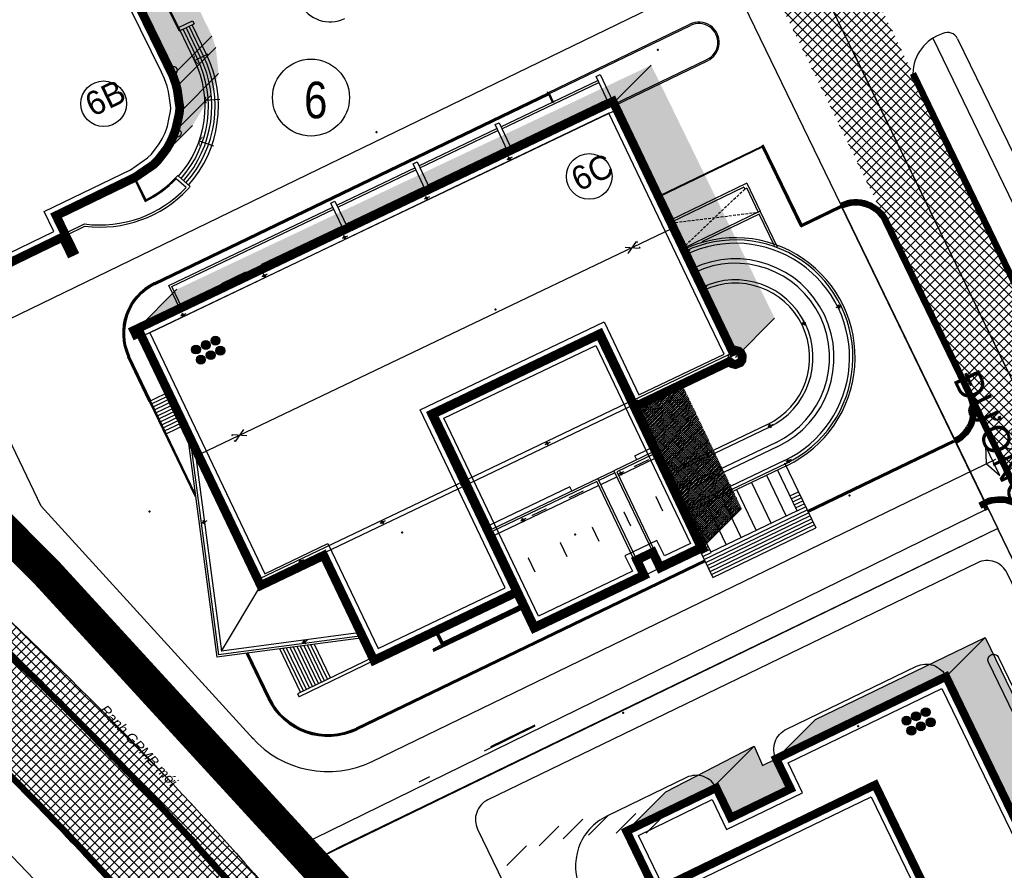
# Model space of a CAD drawing. Header units: millimetres. Extents: x 89040 to 596321, y -313033 to 2401191.
# Drawn here: x 595526.1 to 595614.9, y 1200444.5 to 1200521.2 of the extents above; entities that cross this region are included whole.
import ezdxf

# ---------------------------------------------------------------- set-up
doc = ezdxf.new("R2010")
doc.units = ezdxf.units.MM
doc.header["$MEASUREMENT"] = 0
for name, pattern in [('CENTER', [50.8, 31.75, -6.35, 6.35, -6.35]), ('DASHDOT2', [0.5, 0.25, -0.125, 0, -0.125]), ('DASHED2', [0.375, 0.25, -0.125]), ('HIDDEN', [0.375, 0.25, -0.125]), ('HIDDEN2', [0.1875, 0.125, -0.0625])]:
    doc.linetypes.add(name, pattern=pattern)
for name, color, linetype, lineweight in [('1-NET MANH', 115, 'Continuous', 9), ('1-NET THAY', 3, 'Continuous', 15), ('BONGDO', 251, 'Continuous', 9), ('CONGTRINH', 7, 'Continuous', 20), ('CONGTRINH2', 30, 'Continuous', 18), ('COT', 7, 'Continuous', 9), ('CUA', 7, 'Continuous', 9), ('HATCH05', 8, 'Continuous', 9), ('HIDE', 8, 'HIDDEN2', 9), ('KHUNG', 7, 'Continuous', 25), ('KICHTHUOC', 2, 'Continuous', 18), ('KINH', 153, 'Continuous', 9), ('LEDUONG', 6, 'Continuous', 20), ('LINE', 1, 'Continuous', 9), ('LONGDUONG', 4, 'Continuous', 90), ('MANH', 8, 'Continuous', 9), ('net thay', 4, 'Continuous', 13), ('RANHDAT', 1, 'DASHDOT2', 25), ('SO', 61, 'Continuous', 18), ('tang cao', 7, 'Continuous', 5), ('TEXT', 7, 'Continuous', 25), ('TREE', 114, 'Continuous', 13), ('truc', 8, 'CENTER', 9), ('TUONG', 2, 'Continuous', 15), ('VAT-LIEU', 8, 'Continuous', 5), ('VATLIEU', 9, 'Continuous', 9)]:
    doc.layers.add(name, color=color, linetype=linetype, lineweight=lineweight)
doc.layers.add('DUONG NOI BO CONG TRINH', color=7, linetype='Continuous', lineweight=20, true_color=0x5e5e5e)
doc.layers.add('NOI-SUY-5', color=5, linetype='Continuous')
doc.layers.add('TENPHO', color=7, linetype='Continuous')
doc.styles.add('FRANKO', font='VFRANKO.TTF')
doc.styles.add('STYLE2', font='VHELVCN.TTF')
doc.styles.add('THUYETMINH', font='vnih____.shx')
doc.styles.add('VN-HEM', font='Vnariali.ttf')
pattern_1 = [(45, (594650.35277, 1198136.11867), (-0.44194174, 0.44194174), []), (135, (594650.35277, 1198136.11867), (-0.44194174, -0.44194174), [])]
pattern_2 = [(45, (594650.35277, 1198136.11867), (-0.176776695, 0.176776695), []), (45, (594650.52954, 1198136.11867), (-0.176776695, 0.176776695), [0.3125, -0.0625, 0, -0.0625])]

msp = doc.modelspace()

# ---------------------------------------------------------------- hatches: boundary and pattern name
at = {"layer": 'BONGDO'}
h = msp.add_hatch(dxfattribs=at)
h.set_pattern_fill('ANSI35', color=256, style=0)
h.set_pattern_definition(pattern_2)
h.paths.add_polyline_path([(595538.186, 1200508.157), (595541.726, 1200511.698), (595543.343, 1200514.367), (595544.075, 1200516.386), (595543.822, 1200518.734), (595543.478, 1200519.77), (595524.968, 1200557.964), (595521.358, 1200554.038), (595540.073, 1200515.854), (595540.309, 1200513.43), (595540.249, 1200511.413), (595539.707, 1200510.142)])
h = msp.add_hatch(dxfattribs=at)
h.set_pattern_fill('ANSI35', color=256, style=0)
h.set_pattern_definition(pattern_2)
h.paths.add_polyline_path([(595536.781, 1200493.394), (595540.321, 1200496.934), (595583.066, 1200517.146), (595594.194, 1200494.331), (595590.653, 1200490.791), (595579.789, 1200513.519)])
h = msp.add_hatch(dxfattribs=at)
h.set_pattern_fill('ANSI35', color=256, style=0)
h.set_pattern_definition(pattern_2)
h.paths.add_polyline_path([(595587.667, 1200473.635), (595591.207, 1200477.175), (595585.763, 1200488.564), (595581.461, 1200486.618)])
h = msp.add_hatch(dxfattribs=at)
h.set_pattern_fill('ANSI35', color=256, style=0)
h.set_pattern_definition(pattern_2)
h.paths.add_polyline_path([(595580.84, 1200448.072), (595584.38, 1200451.612), (595592.345, 1200455.747), (595593.106, 1200453.987), (595594.329, 1200454.601), (595597.87, 1200458.142), (595613.183, 1200465.554), (595626.254, 1200438.551), (595623.428, 1200435.726), (595623.177, 1200435.475), (595626.139, 1200429.608), (595627.939, 1200430.479), (595631.425, 1200423.278), (595629.655, 1200421.508), (595637.903, 1200405.305), (595634.363, 1200401.765), (595626.084, 1200418.867), (595627.885, 1200419.738), (595624.399, 1200426.939), (595622.599, 1200426.067), (595619.113, 1200433.268), (595622.714, 1200435.011), (595609.643, 1200462.014), (595594.329, 1200454.601), (595595.637, 1200451.901), (595590.236, 1200449.287), (595588.929, 1200451.987)])
at = {"layer": 'DUONG NOI BO CONG TRINH'}
h = msp.add_hatch(dxfattribs=at)
h.set_pattern_fill('NET', color=256, scale=5, angle=45, style=0)
h.set_pattern_definition([(45, (27179.217, -3.7959), (-0.44194173824, 0.44194173824), []), (135, (27179.217, -3.7959), (-0.44194173824, -0.44194173824), [])])
h.paths.add_polyline_path([(595630.375, 1200478.802), (595769.426, 1200546.957, -0.550435), (595780.946, 1200539.884), (595781.208, 1200520.919, 0.357302), (595775.344, 1200505.521, 0.263484), (595735.66, 1200412.091, 0.041197), (595738.959, 1200395.471), (595744.393, 1200398.322, -0.302854), (595778.53, 1200500.401, 0.211623), (595788.375, 1200496.66), (595796.208, 1200483.404, -0.367017), (595795.115, 1200477.028, 0.185232), (595775.331, 1200441.409, 0.078929), (595777.575, 1200415.733), (595784.253, 1200419.237, -0.094363), (595783.252, 1200440.287, -0.167643), (595797.772, 1200468.669, -0.483922), (595805.542, 1200467.608), (595819.243, 1200444.421, 0.114986), (595812.149, 1200433.875), (595845.009, 1200451.117, 0.14064), (595829.575, 1200450.526), (595816.091, 1200473.344, -0.479365), (595818.84, 1200480.639, -0.195541), (595861.932, 1200477.63, -0.078648), (595876.128, 1200467.446), (595883.516, 1200471.323, 0.088777), (595865.488, 1200484.796, 0.210308), (595812.897, 1200487.003, -0.367789), (595806.772, 1200489.116), (595798.707, 1200502.764, 0.449248), (595793.202, 1200521.407), (595792.737, 1200555.042), (595792.557, 1200568.116), (595787.556, 1200568.116), (595787.585, 1200566.035, -1), (595785.585, 1200566.007), (595785.556, 1200568.116), (595780.556, 1200568.116), (595780.579, 1200566.432, -0.289961), (595776.101, 1200559.138), (595711.669, 1200527.557), (595626.933, 1200486.024, -0.415656), (595620.232, 1200488.336), (595595.442, 1200539.55), (595588.829, 1200534.85), (595673.039, 1200360.882), (595680.127, 1200364.601), (595628.075, 1200472.134, -0.412772)])
h.paths.add_polyline_path([(595787.826, 1200548.587, 0.999924), (595785.826, 1200548.559, 0.00002), (595785.826, 1200548.559, 0.000013), (595785.826, 1200548.559, 2225215.43529), (595785.826, 1200548.559, 0.000001), (595785.826, 1200548.559, 0.000004), (595785.826, 1200548.559), (595786.174, 1200523.406, 0.999845), (595788.174, 1200523.434, 0.000078), (595788.174, 1200523.434)], flags=16)
h.paths.add_polyline_path([(595796.38, 1200496.874), (595823.595, 1200450.817, -1), (595821.873, 1200449.8), (595794.658, 1200495.856, -1)], flags=16)
h = msp.add_hatch(dxfattribs=at)
h.set_pattern_fill('NET', color=256, scale=5, angle=45, style=0)
h.set_pattern_definition(pattern_1)
edge = h.paths.add_edge_path()
edge.add_line((595597.779, 1200353.288), (595569.055, 1200398.339))
edge.add_arc((595306.843, 1200233.538), 309.701, 32.14946, 46.27441)
edge.add_line((595520.91, 1200457.346), (595503.486, 1200474.191))
edge.add_line((595503.486, 1200474.191), (595511.77, 1200480.079))
edge.add_line((595511.77, 1200480.079), (595528.921, 1200463.517))
edge.add_arc((595306.843, 1200233.538), 319.701, 32.14946, 46.00127, ccw=False)
edge.add_line((595577.522, 1200403.661), (595606.201, 1200358.679))
edge.add_line((595606.201, 1200358.679), (595597.779, 1200353.288))
h = msp.add_hatch(dxfattribs=at)
h.set_pattern_fill('NET', color=256, scale=5, angle=45, style=0)
h.set_pattern_definition(pattern_1)
edge = h.paths.add_edge_path()
edge.add_line((595580.563, 1200343.08), (595552.122, 1200387.697))
edge.add_arc((595306.843, 1200233.538), 289.701, 32.14946, 46.27441)
edge.add_arc((597371.862, 1202392.525), 2697.861, 225.678216, 226.274406, ccw=False)
edge.add_line((595486.9, 1200462.402), (595495.203, 1200468.304))
edge.add_line((595495.203, 1200468.304), (595513.998, 1200450.12))
edge.add_arc((595306.843, 1200233.538), 299.701, 32.14946, 46.27441, ccw=False)
edge.add_line((595560.589, 1200393.018), (595589.088, 1200348.312))
edge.add_line((595589.088, 1200348.312), (595580.563, 1200343.08))
at = {"layer": 'LINE'}
h = msp.add_hatch(color=256, dxfattribs=at)
h.paths.add_polyline_path([(595613.173, 1200477.351), (595613.037, 1200477.284), (595613.104, 1200477.148), (595613.24, 1200477.215)])
h.paths.add_polyline_path([(595613.376, 1200477.282), (595613.24, 1200477.215), (595613.307, 1200477.08), (595613.443, 1200477.147)])
h = msp.add_hatch(dxfattribs=at)
h.set_pattern_fill('ANGLE', color=256, scale=0.015138, angle=26.25788, style=0)
h.set_pattern_definition([(26.257877, (594569.3971, 1200291.65558), (-0.046779138, 0.094825843), [0.076899345, -0.028837254]), (116.257877, (594569.3971, 1200291.65558), (-0.094825843, -0.046779138), [0.076899345, -0.028837254])])
h.paths.add_polyline_path([(595613.24, 1200477.215), (595613.104, 1200477.148), (595613.171, 1200477.013), (595613.307, 1200477.08)])
h.paths.add_polyline_path([(595613.309, 1200477.418), (595613.173, 1200477.351), (595613.24, 1200477.215), (595613.376, 1200477.282)])
h = msp.add_hatch(color=256, dxfattribs=at)
h.paths.add_polyline_path([(595528.275, 1200471.784), (595528.167, 1200471.678), (595528.273, 1200471.569), (595528.381, 1200471.676)])
h.paths.add_polyline_path([(595528.489, 1200471.782), (595528.381, 1200471.676), (595528.487, 1200471.567), (595528.595, 1200471.674)])
h = msp.add_hatch(dxfattribs=at)
h.set_pattern_fill('ANGLE', color=256, scale=0.015138, angle=44.46286, style=0)
h.set_pattern_definition([(44.462858, (594594.75973, 1199969.28908), (-0.074062858, 0.075464703), [0.076899345, -0.028837254]), (134.462858, (594594.75973, 1199969.28908), (-0.075464703, -0.074062858), [0.076899345, -0.028837254])])
h.paths.add_polyline_path([(595528.381, 1200471.676), (595528.273, 1200471.569), (595528.379, 1200471.461), (595528.487, 1200471.567)])
h.paths.add_polyline_path([(595528.383, 1200471.89), (595528.275, 1200471.784), (595528.381, 1200471.676), (595528.489, 1200471.782)])
h = msp.add_hatch(color=256, dxfattribs=at)
h.paths.add_polyline_path([(595551.162, 1200446.769), (595551.027, 1200446.702), (595551.094, 1200446.566), (595551.229, 1200446.633)])
h.paths.add_polyline_path([(595551.365, 1200446.7), (595551.229, 1200446.633), (595551.296, 1200446.498), (595551.432, 1200446.565)])
h = msp.add_hatch(dxfattribs=at)
h.set_pattern_fill('ANGLE', color=256, scale=0.015138, angle=26.25788, style=0)
h.set_pattern_definition([(26.257877, (594507.38637, 1200261.07368), (-0.046779138, 0.094825843), [0.076899345, -0.028837254]), (116.257877, (594507.38637, 1200261.07368), (-0.094825843, -0.046779138), [0.076899345, -0.028837254])])
h.paths.add_polyline_path([(595551.229, 1200446.633), (595551.094, 1200446.566), (595551.161, 1200446.431), (595551.296, 1200446.498)])
h.paths.add_polyline_path([(595551.298, 1200446.836), (595551.162, 1200446.769), (595551.229, 1200446.633), (595551.365, 1200446.7)])
at = {"layer": 'tang cao'}
h = msp.add_hatch(color=256, dxfattribs=at)
edge = h.paths.add_edge_path()
edge.add_arc((595542.923, 1200491.911), 0.399, 24.72709, 384.72709)
h = msp.add_hatch(color=256, dxfattribs=at)
edge = h.paths.add_edge_path()
edge.add_arc((595543.789, 1200492.31), 0.399, 24.72709, 384.72709)
h = msp.add_hatch(color=256, dxfattribs=at)
edge = h.paths.add_edge_path()
edge.add_arc((595542.032, 1200491.501), 0.399, 24.72709, 384.72709)
h = msp.add_hatch(color=256, dxfattribs=at)
edge = h.paths.add_edge_path()
edge.add_arc((595543.363, 1200491), 0.399, 24.72709, 384.72709)
h = msp.add_hatch(color=256, dxfattribs=at)
edge = h.paths.add_edge_path()
edge.add_arc((595544.229, 1200491.399), 0.399, 24.72709, 384.72709)
h = msp.add_hatch(color=256, dxfattribs=at)
edge = h.paths.add_edge_path()
edge.add_arc((595542.472, 1200490.59), 0.399, 24.72709, 384.72709)
h = msp.add_hatch(color=256, dxfattribs=at)
edge = h.paths.add_edge_path()
edge.add_arc((595607.813, 1200458.808), 0.399, 24.72709, 384.72709)
h = msp.add_hatch(color=256, dxfattribs=at)
edge = h.paths.add_edge_path()
edge.add_arc((595606.081, 1200458.048), 0.399, 24.72709, 384.72709)
h = msp.add_hatch(color=256, dxfattribs=at)
edge = h.paths.add_edge_path()
edge.add_arc((595606.931, 1200458.44), 0.399, 24.72709, 384.72709)
h = msp.add_hatch(color=256, dxfattribs=at)
edge = h.paths.add_edge_path()
edge.add_arc((595608.253, 1200457.897), 0.399, 24.72709, 384.72709)
h = msp.add_hatch(color=256, dxfattribs=at)
edge = h.paths.add_edge_path()
edge.add_arc((595606.521, 1200457.137), 0.399, 24.72709, 384.72709)
h = msp.add_hatch(color=256, dxfattribs=at)
edge = h.paths.add_edge_path()
edge.add_arc((595607.371, 1200457.529), 0.399, 24.72709, 384.72709)

# ---------------------------------------------------------------- linework, layer by layer
at = {"layer": '1-NET MANH', "ltscale": 50}
for p, q in [((595536.524, 1200506.799), (595529.646, 1200503.463)), ((595536.524, 1200506.799), (595537.462, 1200504.866)), ((595541.155, 1200506.106), (595540.258, 1200506.903)), ((595530.344, 1200502.024), (595531.994, 1200502.825))]:
    msp.add_line(p, q, dxfattribs=at)
for radius, start, end in [(9.494, 295.57452, 316.56678), (10.693, 262.64161, 316.76975)]:
    msp.add_arc((595533.364, 1200513.43), radius, start, end, dxfattribs=at)
at = {"layer": '1-NET THAY'}
for p, q in [((595542.445, 1200517.835), (595541.137, 1200520.532)), ((595542.715, 1200517.966), (595541.406, 1200520.663)), ((595542.984, 1200518.097), (595541.676, 1200520.794)), ((595541.906, 1200517.573), (595540.597, 1200520.271)), ((595542.175, 1200517.704), (595540.867, 1200520.401))]:
    msp.add_line(p, q, dxfattribs=at)
for radius, start in [(10.093, 318.3764), (10.393, 318.37639), (10.693, 318.37638), (9.494, 318.37642), (9.793, 318.37641)]:
    msp.add_arc((595533.364, 1200513.43), radius, start, 25.87708, dxfattribs=at)
at = {"layer": 'BONGDO'}
for p, q in [((595539.937, 1200516.23), (595543.478, 1200519.77)), ((595540.282, 1200515.194), (595543.822, 1200518.734)), ((595579.526, 1200513.606), (595583.066, 1200517.146)), ((595540.534, 1200512.846), (595544.075, 1200516.386)), ((595539.803, 1200510.827), (595543.343, 1200514.367)), ((595538.186, 1200508.157), (595541.726, 1200511.698)), ((595536.781, 1200493.394), (595540.321, 1200496.934)), ((595590.653, 1200490.791), (595594.194, 1200494.331)), ((595587.667, 1200473.635), (595591.207, 1200477.175)), ((595609.643, 1200462.014), (595613.183, 1200465.554)), ((595594.329, 1200454.601), (595597.87, 1200458.142)), ((595588.805, 1200452.207), (595592.345, 1200455.747)), ((595580.84, 1200448.072), (595584.38, 1200451.612)), ((595577.415, 1200447.713), (595579.185, 1200449.483)), ((595579.91, 1200447.898), (595581.681, 1200449.668)), ((595582.604, 1200447.91), (595584.374, 1200449.68)), ((595572.958, 1200446.765), (595574.728, 1200448.535)), ((595575.131, 1200447.395), (595576.901, 1200449.166)), ((595570.054, 1200444.996), (595571.824, 1200446.767))]:
    msp.add_line(p, q, dxfattribs=at)
for points in [[(595580.84, 1200448.072), (595584.38, 1200451.612), (595592.345, 1200455.747), (595593.106, 1200453.987), (595594.329, 1200454.601), (595597.87, 1200458.142), (595613.183, 1200465.554), (595626.254, 1200438.551)], [(595622.714, 1200435.011), (595609.643, 1200462.014), (595594.329, 1200454.601), (595595.637, 1200451.901), (595590.236, 1200449.287), (595588.929, 1200451.987), (595580.84, 1200448.072)]]:
    msp.add_lwpolyline(points, dxfattribs=at)
at = {"layer": 'CONGTRINH'}
for points, const_width in [([(595505.84, 1200535.539), (595523.668, 1200498.786), (595522.768, 1200498.35), (595522.856, 1200498.17), (595530.026, 1200501.648), (595530.702, 1200500.255), (595530.972, 1200500.385), (595529.424, 1200503.577), (595536.527, 1200507.023), (595538.186, 1200508.157), (595538.619, 1200508.589), (595539.396, 1200509.601), (595539.707, 1200510.142), (595539.99, 1200510.757), (595540.222, 1200511.427), (595540.413, 1200512.263), (595540.534, 1200512.846), (595540.582, 1200513.327), (595540.496, 1200513.853), (595540.354, 1200514.91), (595540.209, 1200515.477), (595539.937, 1200516.23), (595539.632, 1200516.859), (595536.821, 1200522.618)], 0.8), ([(595536.966, 1200493.039), (595547.87, 1200470.228), (595553.55, 1200472.944), (595558.075, 1200463.477), (595570.968, 1200469.64), (595563.297, 1200485.689), (595578.444, 1200492.929), (595581.59, 1200486.348), (595590.126, 1200490.428), (595590.34, 1200490.233), (595590.653, 1200490.151), (595591.088, 1200490.322), (595591.25, 1200490.559), (595591.272, 1200490.954), (595591.167, 1200491.172), (595590.956, 1200491.354), (595590.653, 1200491.431), (595590.404, 1200491.312), (595588.596, 1200495.095), (595579.62, 1200513.872), (595536.432, 1200493.228), (595536.605, 1200492.867), (595536.966, 1200493.039)], 0.8), ([(595572.52, 1200466.394), (595563.297, 1200485.689), (595578.444, 1200492.929), (595587.667, 1200473.635), (595583.88, 1200471.825), (595583.212, 1200473.222), (595581.77, 1200472.532), (595582.438, 1200471.135), (595572.52, 1200466.394)], 0.8), ([(595583.454, 1200442.671), (595580.84, 1200448.072), (595588.929, 1200451.987), (595590.236, 1200449.287), (595595.637, 1200451.901), (595594.329, 1200454.601), (595609.643, 1200462.014), (595622.714, 1200435.011), (595619.113, 1200433.268), (595622.599, 1200426.067)], 0.75)]:
    msp.add_lwpolyline(points, dxfattribs=dict(at, const_width=const_width))
at = {"layer": 'CONGTRINH', "const_width": 0.75}
msp.add_lwpolyline([(595588.51, 1200418.455), (595578.053, 1200440.057), (595603.256, 1200452.256), (595613.713, 1200430.654), (595588.51, 1200418.455)], close=True, dxfattribs=at)
at = {"layer": 'CONGTRINH2'}
for points in [[(595507.662, 1200533.617), (595524.125, 1200499.675), (595529.227, 1200502.15), (595528.355, 1200503.948), (595536.124, 1200507.717), (595537.674, 1200508.776), (595538.017, 1200509.118), (595538.729, 1200510.046), (595538.996, 1200510.509), (595539.247, 1200511.056), (595539.452, 1200511.648), (595539.631, 1200512.434), (595539.743, 1200512.968), (595539.776, 1200513.301), (595539.705, 1200513.735), (595539.567, 1200514.758), (595539.444, 1200515.242), (595539.199, 1200515.919), (595538.913, 1200516.509), (595536.101, 1200522.268)], [(595584.174, 1200443.02), (595581.908, 1200447.7), (595588.557, 1200450.919), (595589.864, 1200448.218), (595596.705, 1200451.53), (595595.398, 1200454.23), (595609.271, 1200460.945), (595621.645, 1200435.383), (595618.045, 1200433.64), (595621.879, 1200425.719)]]:
    msp.add_lwpolyline(points, dxfattribs=at)
for points in [[(595537.86, 1200493.023), (595548.246, 1200471.295), (595553.927, 1200474.01), (595558.452, 1200464.543), (595569.902, 1200470.017), (595562.23, 1200486.065), (595578.821, 1200493.996), (595581.967, 1200487.414), (595589.63, 1200491.077), (595587.874, 1200494.75), (595579.243, 1200512.805)], [(595572.897, 1200467.461), (595564.363, 1200485.312), (595578.067, 1200491.863), (595586.6, 1200474.011), (595584.257, 1200472.891), (595583.589, 1200474.289), (595580.703, 1200472.909), (595581.371, 1200471.512)], [(595588.882, 1200419.523), (595579.122, 1200439.685), (595602.884, 1200451.188), (595612.644, 1200431.026)]]:
    msp.add_lwpolyline(points, close=True, dxfattribs=at)
at = {"layer": 'COT', "ltscale": 50, "flags": 128}
for points in [[(595540.17, 1200516.343, 1), (595539.865, 1200516.972), (595539.438, 1200516.765)], [(595540.465, 1200511.338, -1), (595540.236, 1200510.677), (595539.803, 1200510.827)], [(595526.407, 1200499.893), (595526.462, 1200499.78), (595529.946, 1200501.471), (595530.567, 1200500.189, 1), (595531.107, 1200500.451), (595529.559, 1200503.643)], [(595526.41, 1200499.894), (595526.463, 1200499.784), (595529.947, 1200501.475), (595530.57, 1200500.191, 1), (595531.104, 1200500.45), (595529.556, 1200503.642)]]:
    msp.add_lwpolyline(points, format="xyb", dxfattribs=at)
for points in [[(595539.743, 1200516.135), (595540.17, 1200516.343)], [(595540.032, 1200511.488), (595540.465, 1200511.338)]]:
    msp.add_lwpolyline(points, dxfattribs=at)
at = {"layer": 'COT'}
msp.add_lwpolyline([(595578.444, 1200492.929), (595578.616, 1200492.569), (595578.616, 1200492.569), (595578.444, 1200492.929)], close=True, dxfattribs=at)
at = {"layer": 'CUA'}
for p, q in [((595541.985, 1200478.238), (595537.843, 1200486.824)), ((595541.943, 1200478.555), (595537.933, 1200486.867)), ((595587.402, 1200473.508), (595588.631, 1200470.962)), ((595571.647, 1200468.22), (595563.442, 1200464.298)), ((595571.658, 1200468.197), (595563.453, 1200464.275)), ((595571.574, 1200468.373), (595564.244, 1200464.869)), ((595571.548, 1200468.427), (595564.272, 1200464.949)), ((595563.638, 1200466.136), (595564.244, 1200464.869)), ((595563.692, 1200466.162), (595564.272, 1200464.949)), ((595558.036, 1200463.772), (595551.196, 1200460.472)), ((595563.442, 1200464.298), (595563.453, 1200464.275)), ((595558.167, 1200463.502), (595551.326, 1200460.202)), ((595551.196, 1200460.472), (595551.326, 1200460.202))]:
    msp.add_line(p, q, dxfattribs=at)
for points in [[(595571.602, 1200468.198), (595571.647, 1200468.22), (595571.604, 1200468.31), (595571.559, 1200468.289)], [(595569.979, 1200467.423), (595570.024, 1200467.444), (595569.981, 1200467.534), (595569.936, 1200467.513)], [(595568.356, 1200466.647), (595568.401, 1200466.668), (595568.358, 1200466.759), (595568.313, 1200466.737)], [(595566.733, 1200465.871), (595566.778, 1200465.893), (595566.735, 1200465.983), (595566.69, 1200465.961)], [(595565.11, 1200465.095), (595565.155, 1200465.117), (595565.112, 1200465.207), (595565.067, 1200465.185)], [(595563.487, 1200464.319), (595563.533, 1200464.341), (595563.489, 1200464.431), (595563.444, 1200464.41)]]:
    msp.add_lwpolyline(points, close=True, dxfattribs=at)
at = {"layer": 'DUONG NOI BO CONG TRINH'}
for points in [[(595597.779, 1200353.288), (595569.055, 1200398.339, 0.06171), (595520.91, 1200457.346), (595503.486, 1200474.191), (595511.77, 1200480.079), (595528.921, 1200463.517, -0.060514), (595577.522, 1200403.661), (595606.201, 1200358.679)], [(595580.563, 1200343.08), (595552.122, 1200387.697, 0.06171), (595507.086, 1200442.893, -0.002601), (595486.9, 1200462.402), (595495.203, 1200468.304), (595513.998, 1200450.12, -0.06171), (595560.589, 1200393.018), (595589.088, 1200348.312)]]:
    msp.add_lwpolyline(points, format="xyb", close=True, dxfattribs=at)
at = {"layer": 'HATCH05', "ltscale": 50}
for p, q in [((595541.906, 1200517.573), (595543.119, 1200518.162)), ((595542.841, 1200513.989), (595544.188, 1200514.068)), ((595542.333, 1200510.32), (595543.608, 1200509.878))]:
    msp.add_line(p, q, dxfattribs=at)
at = {"layer": 'HIDE'}
for points in [[(595571.515, 1200468.356), (595571.524, 1200468.361), (595571.507, 1200468.397), (595571.498, 1200468.392)], [(595569.762, 1200467.518), (595569.771, 1200467.522), (595569.754, 1200467.558), (595569.745, 1200467.554)], [(595570.708, 1200467.971), (595570.718, 1200467.975), (595570.7, 1200468.011), (595570.691, 1200468.007)], [(595567.959, 1200466.656), (595567.968, 1200466.66), (595567.95, 1200466.697), (595567.941, 1200466.692)], [(595568.86, 1200467.087), (595568.869, 1200467.091), (595568.852, 1200467.127), (595568.843, 1200467.123)], [(595563.667, 1200466.1), (595563.671, 1200466.091), (595563.707, 1200466.108), (595563.703, 1200466.117)], [(595565.254, 1200465.363), (595565.263, 1200465.367), (595565.245, 1200465.404), (595565.236, 1200465.399)], [(595566.155, 1200465.794), (595566.164, 1200465.798), (595566.147, 1200465.835), (595566.138, 1200465.83)], [(595567.057, 1200466.225), (595567.066, 1200466.229), (595567.049, 1200466.266), (595567.04, 1200466.261)], [(595564.098, 1200465.198), (595564.102, 1200465.189), (595564.138, 1200465.206), (595564.134, 1200465.215)], [(595564.352, 1200464.932), (595564.361, 1200464.936), (595564.344, 1200464.973), (595564.335, 1200464.968)]]:
    msp.add_lwpolyline(points, close=True, dxfattribs=at)
at = {"layer": 'KHUNG', "ltscale": 5}
for p, q in [((595538.279, 1200497.49), (595573.784, 1200514.616)), ((595538.322, 1200497.4), (595573.827, 1200514.526)), ((595583.722, 1200505.29), (595593.069, 1200509.797)), ((595593.069, 1200509.797), (595596.556, 1200502.608)), ((595593.104, 1200509.954), (595596.602, 1200502.742)), ((595596.602, 1200502.742), (595600.202, 1200504.479)), ((595596.556, 1200502.608), (595600.156, 1200504.346)), ((595537.843, 1200486.824), (595535.935, 1200490.848)), ((595537.933, 1200486.867), (595536.025, 1200490.891)), ((595597.169, 1200476.951), (595610.301, 1200483.304)), ((595597.213, 1200476.861), (595610.435, 1200483.257)), ((595587.895, 1200472.493), (595556.499, 1200457.349)), ((595587.938, 1200472.403), (595556.543, 1200457.259)), ((595546.581, 1200464.11), (595548.537, 1200460.054)), ((595546.685, 1200464.124), (595548.627, 1200460.098))]:
    msp.add_line(p, q, dxfattribs=at)
for centre, radius, start, end in [((595540.45, 1200492.989), 4.997, 115.75128, 205.36948), ((595540.45, 1200492.989), 4.897, 115.75128, 205.36948), ((595553.938, 1200462.659), 5.896, 205.75128, 295.75128), ((595553.938, 1200462.659), 5.996, 205.75128, 295.75128)]:
    msp.add_arc(centre, radius, start, end, dxfattribs=at)
at = {"layer": 'KICHTHUOC'}
for p, q in [((595591.683, 1200506.496), (595584.745, 1200503.15)), ((595591.683, 1200506.496), (595592.898, 1200503.977)), ((595591.41, 1200506.143), (595584.832, 1200502.97)), ((595591.41, 1200506.143), (595591.497, 1200505.963)), ((595591.677, 1200506.05), (595591.497, 1200505.963)), ((595591.677, 1200506.05), (595592.718, 1200503.89)), ((595592.898, 1200503.977), (595585.952, 1200500.626)), ((595592.805, 1200503.71), (595587.637, 1200501.217)), ((595594.184, 1200500.851), (595592.805, 1200503.71)), ((595594.459, 1200500.741), (595592.898, 1200503.977)), ((595595.079, 1200481.285), (595597.901, 1200475.434))]:
    msp.add_line(p, q, dxfattribs=at)
at = {"layer": 'KICHTHUOC', "ltscale": 1.5}
for p, q in [((595593.541, 1200484.75), (595584.435, 1200480.397)), ((595593.67, 1200484.479), (595584.564, 1200480.126)), ((595594.489, 1200482.766), (595585.383, 1200478.413))]:
    msp.add_line(p, q, dxfattribs=at)
for radius in [8.894, 6.995, 6.696]:
    msp.add_arc((595590.653, 1200490.791), radius, 295.54884, 115.54884, dxfattribs=at)
at = {"layer": 'KINH', "ltscale": 1.5}
for p, q in [((595570.089, 1200508.644), (595570.564, 1200508.871)), ((595570.18, 1200508.904), (595570.348, 1200508.553)), ((595562.719, 1200505.337), (595562.887, 1200504.987)), ((595562.628, 1200505.078), (595563.103, 1200505.305)), ((595555.325, 1200501.802), (595555.492, 1200501.452)), ((595555.233, 1200501.543), (595555.708, 1200501.77)), ((595580.997, 1200500.154), (595581.743, 1200501.24)), ((595580.713, 1200500.748), (595582.027, 1200500.646)), ((595586.1, 1200500.227), (595586.575, 1200500.454)), ((595586.191, 1200500.486), (595586.359, 1200500.136)), ((595548.014, 1200498.092), (595548.489, 1200498.319)), ((595548.105, 1200498.351), (595548.273, 1200498.001)), ((595587.643, 1200496.999), (595588.118, 1200497.226)), ((595587.734, 1200497.258), (595587.902, 1200496.908)), ((595599.903, 1200495.58), (595600.071, 1200495.229)), ((595540.679, 1200494.54), (595541.155, 1200494.767)), ((595540.771, 1200494.799), (595540.938, 1200494.449)), ((595599.739, 1200495.285), (595600.214, 1200495.513)), ((595596.641, 1200493.782), (595596.998, 1200493.953)), ((595596.733, 1200494.041), (595596.9, 1200493.691)), ((595581.403, 1200486.732), (595581.878, 1200486.959)), ((595581.494, 1200486.991), (595581.662, 1200486.641)), ((595546.32, 1200484.308), (595545.575, 1200483.221)), ((595593.601, 1200484.534), (595594.076, 1200484.762)), ((595593.692, 1200484.794), (595593.86, 1200484.443)), ((595546.604, 1200483.713), (595545.29, 1200483.815)), ((595573.505, 1200482.956), (595573.98, 1200483.183)), ((595573.597, 1200483.216), (595573.764, 1200482.865)), ((595595.236, 1200481.378), (595595.711, 1200481.605)), ((595595.327, 1200481.637), (595595.495, 1200481.287)), ((595580.145, 1200480.283), (595580.621, 1200480.511)), ((595580.237, 1200480.543), (595580.404, 1200480.192)), ((595565.874, 1200479.308), (595566.349, 1200479.536)), ((595565.965, 1200479.568), (595566.133, 1200479.217)), ((595542.554, 1200475.858), (595543.03, 1200476.085)), ((595542.646, 1200476.117), (595542.813, 1200475.767)), ((595558.645, 1200475.853), (595559.12, 1200476.08)), ((595558.736, 1200476.112), (595558.904, 1200475.762)), ((595571.319, 1200476.064), (595571.795, 1200476.292)), ((595571.411, 1200476.324), (595571.579, 1200475.973)), ((595551.292, 1200472.338), (595551.768, 1200472.565)), ((595551.384, 1200472.597), (595551.551, 1200472.247)), ((595551.62, 1200465.071), (595552.095, 1200465.298)), ((595551.711, 1200465.33), (595551.879, 1200464.98))]:
    msp.add_line(p, q, dxfattribs=at)
at = {"layer": 'KINH'}
msp.add_line((595570.968, 1200469.64), (595563.936, 1200466.278), dxfattribs=at)
at = {"layer": 'KINH', "ltscale": 1.5}
for points in [[(595581.743, 1200501.24, 0.2, 0, 0), (595581.887, 1200501.141, 0, 0, 0)], [(595582.027, 1200500.646, 0.2, 0, 0), (595582.04, 1200500.821, 0, 0, 0)], [(595545.29, 1200483.815, 0.2, 0, 0), (595545.277, 1200483.64, 0, 0, 0)], [(595545.575, 1200483.221, 0.2, 0, 0), (595545.43, 1200483.32, 0, 0, 0)]]:
    msp.add_lwpolyline(points, format="xyseb", dxfattribs=at)
for centre in [(595570.273, 1200508.72), (595562.812, 1200505.153), (595555.417, 1200501.619), (595586.284, 1200500.302), (595548.198, 1200498.168), (595587.827, 1200497.075), (595540.864, 1200494.615), (595599.996, 1200495.396), (595596.825, 1200493.857), (595581.587, 1200486.807), (595593.785, 1200484.61), (595573.689, 1200483.032), (595595.42, 1200481.454), (595580.33, 1200480.359), (595566.058, 1200479.384), (595542.739, 1200475.933), (595571.504, 1200476.14), (595558.829, 1200475.928), (595551.476, 1200472.414), (595551.804, 1200465.146)]:
    msp.add_circle(centre, 0.0999, dxfattribs=at)
at = {"layer": 'LEDUONG'}
msp.add_line((595610.686, 1200519.532), (595622.106, 1200495.941), dxfattribs=at)
for points in [[(595589.945, 1200525.66), (595614.309, 1200475.382), (595552.244, 1200445.221), (595549.245, 1200448.841), (595549.245, 1200448.841), (595545.702, 1200452.706), (595545.702, 1200452.706), (595544.763, 1200453.505), (595544.763, 1200453.505), (595544.763, 1200453.505), (595542.286, 1200456.431), (595538.913, 1200460.111), (595538.913, 1200460.111), (595535.703, 1200463.612), (595531.52, 1200468.174), (595526.978, 1200473.551), (595523.348, 1200476.632)], [(595608.443, 1200519.576), (595621.63, 1200492.334), (595628.298, 1200490.034), (595642.336, 1200496.915)], [(595613.407, 1200477.167), (595600.191, 1200504.474)], [(595551.22, 1200446.686), (595613.407, 1200477.167)], [(595622.794, 1200457.839), (595613.438, 1200477.182), (595613.407, 1200477.167)], [(595555.133, 1200442.418), (595552.244, 1200445.221), (595555.074, 1200446.709), (595614.287, 1200475.372), (595633.683, 1200435.329)], [(595555.074, 1200446.709), (595614.287, 1200475.372)]]:
    msp.add_lwpolyline(points, dxfattribs=at)
for points in [[(595609.351, 1200519.997), (595609.351, 1200519.997, 0.321931), (595606.65, 1200516.396), (595606.65, 1200516.396)], [(595634.886, 1200439.701), (595635.288, 1200438.871, -0.414293), (595633.894, 1200434.863), (595632.105, 1200433.998, -0.414214), (595629.434, 1200434.928), (595628.127, 1200437.63), (595629.677, 1200441.313), (595615.15, 1200471.345, 0.414293), (595612.478, 1200472.274), (595568.353, 1200450.915, 0.414214), (595567.424, 1200448.244), (595585.927, 1200410.021)], [(595614.371, 1200463.746), (595623.956, 1200443.939, -0.414253), (595623.723, 1200443.271, -0.414174), (595623.056, 1200443.503), (595613.471, 1200463.31, -0.37328), (595613.642, 1200463.943, -0.456368), (595614.371, 1200463.746), (595614.371, 1200463.746)], [(595594.329, 1200454.601), (595594.329, 1200454.601, -0.414214), (595595.258, 1200457.273), (595606.971, 1200462.943, -0.414214), (595609.643, 1200462.014), (595610.529, 1200460.183)], [(595588.929, 1200451.987), (595588.929, 1200451.987, 0.414214), (595586.257, 1200452.916), (595579.068, 1200449.436, 0.414214), (595576.746, 1200442.757), (595578.955, 1200438.195)]]:
    msp.add_lwpolyline(points, format="xyb", dxfattribs=at)
for centre, radius, start, end in [((595554.137, 1200524.038), 2.998, 205.81368, 295.81368), ((595609.786, 1200519.097), 1, 25.82959, 115.82959)]:
    msp.add_arc(centre, radius, start, end, dxfattribs=at)
at = {"layer": 'LINE'}
for points in [[(595613.171, 1200477.013), (595613.443, 1200477.147), (595613.309, 1200477.418), (595613.037, 1200477.284)], [(595528.379, 1200471.461), (595528.595, 1200471.674), (595528.383, 1200471.89), (595528.167, 1200471.678)], [(595551.161, 1200446.431), (595551.432, 1200446.565), (595551.298, 1200446.836), (595551.027, 1200446.702)]]:
    msp.add_lwpolyline(points, close=True, dxfattribs=at)
at = {"layer": 'LONGDUONG'}
for p, q in [((595606.65, 1200516.396), (595617.167, 1200494.667)), ((595604.066, 1200503.373), (595628.072, 1200453.779)), ((595604.197, 1200503.082), (595611.841, 1200487.274)), ((595612.73, 1200477.457), (595613.171, 1200477.67))]:
    msp.add_line(p, q, dxfattribs=at)
at = {"layer": 'LONGDUONG', "linetype": 'ByBlock'}
for points in [[(595360.936, 1200582.397), (595360.936, 1200582.397, -0.056575), (595435.887, 1200536.947, -0.033126), (595476.432, 1200501.072, 0.006859), (595520.91, 1200457.346, -0.06171), (595569.055, 1200398.339, 0.003239), (595597.779, 1200353.288)], [(595360.936, 1200582.397), (595360.936, 1200582.397, -0.056575), (595435.887, 1200536.947, -0.033126), (595476.432, 1200501.072, 0.006859), (595520.91, 1200457.346, -0.06171), (595569.055, 1200398.339, 0.003239), (595597.779, 1200353.288)], [(595356.884, 1200573.253), (595356.884, 1200573.253, -0.056476), (595429.77, 1200529.036, -0.033126), (595469.325, 1200494.038, 0.006859), (595513.998, 1200450.12, -0.06171), (595560.589, 1200393.018, 0.003206), (595589.088, 1200348.312, 0.003206)], [(595474.947, 1200513.509, -0.005947), (595482.037, 1200506.514, 0.006859), (595526.289, 1200463.009, -0.021054), (595544.925, 1200443.618, -0.018433)]]:
    msp.add_lwpolyline(points, format="xyb", dxfattribs=at)
at = {"layer": 'LONGDUONG'}
for centre, radius, start, end in [((595601.501, 1200501.718), 3.052, 25.45129, 115.41244), ((595609.145, 1200485.964), 2.998, 295.92257, 25.92257), ((595614.477, 1200474.972), 2.998, 25.82959, 115.82959)]:
    msp.add_arc(centre, radius, start, end, dxfattribs=at)
at = {"layer": 'MANH'}
for p, q in [((595569.522, 1200511.593), (595578.268, 1200515.773)), ((595569.608, 1200511.412), (595578.354, 1200515.593)), ((595562.129, 1200508.059), (595569.162, 1200511.42)), ((595562.215, 1200507.878), (595569.248, 1200511.24)), ((595554.736, 1200504.525), (595561.768, 1200507.886)), ((595554.822, 1200504.344), (595561.855, 1200507.706)), ((595539.589, 1200497.284), (595554.375, 1200504.352)), ((595539.855, 1200497.19), (595554.461, 1200504.172)), ((595548.154, 1200498.83), (595547.981, 1200499.191)), ((595544.375, 1200497.467), (595546.539, 1200498.501)), ((595546.539, 1200498.501), (595546.711, 1200498.14)), ((595544.375, 1200497.467), (595544.547, 1200497.106)), ((595540.58, 1200495.21), (595539.589, 1200497.284)), ((595540.76, 1200495.296), (595539.855, 1200497.19)), ((595539.803, 1200487.77), (595537.843, 1200486.824)), ((595539.803, 1200487.77), (595537.843, 1200486.824)), ((595539.934, 1200487.5), (595538.063, 1200486.597)), ((595539.934, 1200487.5), (595538.063, 1200486.597)), ((595540.064, 1200487.23), (595538.194, 1200486.327)), ((595540.064, 1200487.23), (595538.194, 1200486.327)), ((595540.194, 1200486.96), (595538.324, 1200486.057)), ((595540.194, 1200486.96), (595538.324, 1200486.057)), ((595540.324, 1200486.69), (595538.454, 1200485.787)), ((595540.324, 1200486.69), (595538.454, 1200485.787)), ((595540.455, 1200486.42), (595538.584, 1200485.517)), ((595540.455, 1200486.42), (595538.584, 1200485.517)), ((595540.585, 1200486.15), (595538.715, 1200485.247)), ((595540.585, 1200486.15), (595538.715, 1200485.247)), ((595540.715, 1200485.88), (595538.845, 1200484.977)), ((595540.715, 1200485.88), (595538.845, 1200484.977)), ((595540.845, 1200485.609), (595538.975, 1200484.707)), ((595540.976, 1200485.339), (595539.105, 1200484.437)), ((595541.081, 1200485.057), (595539.236, 1200484.167)), ((595541.122, 1200484.744), (595539.366, 1200483.897)), ((595541.196, 1200484.189), (595543.904, 1200463.755)), ((595541.475, 1200483.606), (595544.076, 1200463.98)), ((595541.893, 1200482.731), (595544.334, 1200464.316)), ((595595.093, 1200481.504), (595585.986, 1200477.151)), ((595595.222, 1200481.234), (595586.116, 1200476.881)), ((595595.308, 1200481.053), (595586.202, 1200476.7)), ((595581.77, 1200472.532), (595578.257, 1200479.881)), ((595595.567, 1200478.302), (595596.338, 1200478.674)), ((595595.697, 1200478.032), (595596.469, 1200478.404)), ((595595.827, 1200477.762), (595596.599, 1200478.134)), ((595595.957, 1200477.492), (595596.729, 1200477.864)), ((595587.849, 1200472.582), (595597.12, 1200477.054)), ((595596.088, 1200477.222), (595596.859, 1200477.594)), ((595596.218, 1200476.952), (595596.99, 1200477.324)), ((595587.979, 1200472.312), (595597.25, 1200476.784)), ((595588.11, 1200472.042), (595597.38, 1200476.514)), ((595588.24, 1200471.772), (595597.511, 1200476.244)), ((595588.37, 1200471.502), (595597.641, 1200475.974)), ((595588.5, 1200471.232), (595597.771, 1200475.704)), ((595588.631, 1200470.962), (595597.901, 1200475.434)), ((595587.334, 1200474.331), (595587.809, 1200474.56)), ((595587.464, 1200474.06), (595587.939, 1200474.29)), ((595581.662, 1200472.758), (595583.105, 1200473.447)), ((595587.458, 1200473.392), (595588.2, 1200473.75)), ((595587.589, 1200473.122), (595588.33, 1200473.48)), ((595587.593, 1200473.79), (595588.07, 1200474.02)), ((595553.644, 1200473.21), (595558.169, 1200463.743)), ((595581.748, 1200472.578), (595583.191, 1200473.267)), ((595587.719, 1200472.852), (595588.46, 1200473.21)), ((595557.101, 1200465.504), (595543.904, 1200463.755)), ((595557.015, 1200465.694), (595544.076, 1200463.98)), ((595556.879, 1200465.979), (595544.334, 1200464.316)), ((595551.466, 1200460.602), (595549.582, 1200464.508)), ((595551.736, 1200460.733), (595549.895, 1200464.549)), ((595552.006, 1200460.863), (595550.208, 1200464.591)), ((595552.276, 1200460.993), (595550.521, 1200464.632)), ((595552.546, 1200461.123), (595550.833, 1200464.673)), ((595552.816, 1200461.254), (595551.146, 1200464.715)), ((595553.086, 1200461.384), (595551.459, 1200464.756)), ((595553.356, 1200461.514), (595551.772, 1200464.798)), ((595553.626, 1200461.644), (595552.085, 1200464.839)), ((595553.896, 1200461.775), (595552.398, 1200464.881)), ((595554.166, 1200461.905), (595552.711, 1200464.922))]:
    msp.add_line(p, q, dxfattribs=at)
at = {"layer": 'MANH', "ltscale": 1.5}
for p, q in [((595537.06, 1200493.306), (595579.526, 1200513.606)), ((595570.341, 1200509.879), (595579.087, 1200514.06)), ((595579.526, 1200513.606), (595590.211, 1200491.253)), ((595562.948, 1200506.345), (595569.981, 1200509.707)), ((595555.555, 1200502.811), (595562.587, 1200506.173)), ((595547.981, 1200499.191), (595555.194, 1200502.639)), ((595537.06, 1200493.306), (595547.964, 1200470.495)), ((595590.04, 1200490.608), (595581.504, 1200486.528)), ((595581.601, 1200481.922), (595582.953, 1200482.569)), ((595594.317, 1200483.127), (595585.21, 1200478.774)), ((595583.384, 1200481.667), (595580.139, 1200480.115)), ((595582.826, 1200481.557), (595581.562, 1200480.953)), ((595581.773, 1200481.562), (595581.601, 1200481.922)), ((595568.7, 1200475.312), (595579.7, 1200480.57)), ((595578.163, 1200479.614), (595568.786, 1200475.132)), ((595582.085, 1200471.409), (595578.163, 1200479.614)), ((595579.786, 1200480.39), (595578.343, 1200479.7)), ((595578.516, 1200479.34), (595579.958, 1200480.029)), ((595568.7, 1200475.312), (595566.674, 1200479.55)), ((595575.74, 1200479.121), (595568.528, 1200475.673)), ((595578.335, 1200479.254), (595568.959, 1200474.771)), ((595576.932, 1200478.74), (595575.668, 1200478.135)), ((595575.913, 1200478.76), (595575.74, 1200479.121)), ((595584.121, 1200476.945), (595583.517, 1200478.209)), ((595573.599, 1200477.147), (595572.335, 1200476.542)), ((595581.244, 1200475.57), (595580.64, 1200476.834)), ((595578.366, 1200474.194), (595577.762, 1200475.458)), ((595572.708, 1200466.927), (595568.786, 1200475.132)), ((595575.489, 1200472.819), (595574.885, 1200474.083)), ((595547.964, 1200470.495), (595553.644, 1200473.21)), ((595572.612, 1200471.443), (595572.008, 1200472.707)), ((595572.708, 1200466.927), (595582.085, 1200471.409)), ((595558.169, 1200463.743), (595570.882, 1200469.82)), ((595571.604, 1200468.31), (595563.444, 1200464.41)), ((595571.496, 1200468.536), (595564.283, 1200465.088)), ((595571.518, 1200468.49), (595564.305, 1200465.043)), ((595563.575, 1200466.106), (595564.168, 1200464.866)), ((595563.755, 1200466.192), (595564.305, 1200465.043)), ((595564.168, 1200464.866), (595563.401, 1200464.5)), ((595563.444, 1200464.41), (595563.401, 1200464.5))]:
    msp.add_line(p, q, dxfattribs=at)
for points in [[(595579.259, 1200513.7), (595578.096, 1200516.134), (595578.456, 1200516.306), (595579.62, 1200513.872)], [(595581.1, 1200486.446), (595578.255, 1200492.397), (595563.83, 1200485.501)], [(595583.212, 1200482.028), (595579.966, 1200480.476), (595583.888, 1200472.271), (595587.134, 1200473.823), (595581.1, 1200486.446)], [(595563.83, 1200485.501), (595566.674, 1200479.55)], [(595583.126, 1200482.208), (595579.7, 1200480.57)]]:
    msp.add_lwpolyline(points, dxfattribs=at)
for points in [[(595569.35, 1200511.953), (595570.514, 1200509.519), (595570.153, 1200509.347), (595568.989, 1200511.781)], [(595561.957, 1200508.419), (595563.12, 1200505.985), (595562.76, 1200505.813), (595561.596, 1200508.247)], [(595554.563, 1200504.885), (595555.727, 1200502.451), (595555.366, 1200502.278), (595554.203, 1200504.713)]]:
    msp.add_lwpolyline(points, close=True, dxfattribs=at)
at = {"layer": 'MANH'}
msp.add_lwpolyline([(595579.7, 1200480.57), (595583.212, 1200473.222)], dxfattribs=at)
at = {"layer": 'MANH', "ltscale": 1.5}
for points in [[(595581.671, 1200481.005, 0.0999, 0, 0), (595581.448, 1200480.898, 0, 0, 0)], [(595575.776, 1200478.187, 0.0999, 0, 0), (595575.553, 1200478.081, 0, 0, 0)], [(595583.569, 1200478.101, 0.0999, 0, 0), (595583.462, 1200478.324, 0, 0, 0)], [(595580.691, 1200476.725, 0.0999, 0, 0), (595580.585, 1200476.948, 0, 0, 0)], [(595572.443, 1200476.594, 0.0999, 0, 0), (595572.221, 1200476.488, 0, 0, 0)], [(595577.814, 1200475.35, 0.0999, 0, 0), (595577.707, 1200475.573, 0, 0, 0)], [(595574.937, 1200473.975, 0.0999, 0, 0), (595574.83, 1200474.197, 0, 0, 0)], [(595572.059, 1200472.599, 0.0999, 0, 0), (595571.953, 1200472.822, 0, 0, 0)]]:
    msp.add_lwpolyline(points, format="xyseb", dxfattribs=at)
at = {"layer": 'MANH'}
for radius in [10.793, 10.593, 10.293]:
    msp.add_arc((595590.653, 1200490.791), radius, 295.54882, 115.54884, dxfattribs=at)
at = {"layer": 'MANH', "ltscale": 1.5}
msp.add_arc((595590.653, 1200490.791), 8.494, 295.54884, 115.54884, dxfattribs=at)
at = {"layer": 'net thay', "ltscale": 50}
for p, q in [((595540.507, 1200520.227), (595538.183, 1200525.018)), ((595540.597, 1200520.271), (595538.273, 1200525.062)), ((595541.725, 1200521.151), (595541.856, 1200520.881)), ((595541.506, 1200506.194), (595540.461, 1200507.124)), ((595530.431, 1200501.845), (595532.028, 1200502.619))]:
    msp.add_line(p, q, dxfattribs=at)
at = {"layer": 'net thay', "ltscale": 80}
for p, q in [((595540.466, 1200520.54), (595541.725, 1200521.151)), ((595540.597, 1200520.271), (595541.856, 1200520.881)), ((595540.507, 1200520.227), (595540.597, 1200520.271)), ((595540.461, 1200507.124), (595540.386, 1200507.19)), ((595536.527, 1200507.023), (595537.508, 1200505))]:
    msp.add_line(p, q, dxfattribs=at)
at = {"layer": 'net thay', "ltscale": 50, "const_width": 0.04, "flags": 128}
for points in [[(595542.993, 1200518.079, 1), (595542.976, 1200518.115, 1)], [(595544.047, 1200514.042, 1), (595544.029, 1200514.078, 1)], [(595543.473, 1200509.946, -1), (595543.46, 1200509.908, -1)]]:
    msp.add_lwpolyline(points, format="xyb", close=True, dxfattribs=at)
at = {"layer": 'net thay', "ltscale": 80}
msp.add_arc((595533.363, 1200513.431), 9.395, 296.18149, 318.37412, dxfattribs=at)
at = {"layer": 'net thay', "ltscale": 50}
for start, end in [(262.95669, 316.79923), (316.79923, 318.37638)]:
    msp.add_arc((595533.364, 1200513.43), 10.893, start, end, dxfattribs=at)
for points in [[(595541.945, 1200517.578), (595541.866, 1200517.569), (595541.891, 1200518.039), (595541.811, 1200518.029)], [(595541.934, 1200517.602), (595541.877, 1200517.545), (595542.262, 1200517.274), (595542.205, 1200517.217)], [(595542.879, 1200513.976), (595542.803, 1200514.002), (595542.983, 1200514.277), (595542.907, 1200514.303)], [(595542.877, 1200514.006), (595542.805, 1200513.972), (595543.016, 1200513.72), (595542.944, 1200513.685)], [(595542.365, 1200510.295), (595542.302, 1200510.344), (595542.652, 1200510.659), (595542.589, 1200510.709)], [(595542.373, 1200510.32), (595542.293, 1200510.32), (595542.374, 1200509.856), (595542.294, 1200509.856)]]:
    msp.add_trace(points, dxfattribs=at)
at = {"layer": 'NOI-SUY-5'}
for p in [(595583.673, 1200518.524), (595558.305, 1200511.104), (595569.021, 1200495.104), (595600.938, 1200478.354), (595537.832, 1200476.914), (595560.624, 1200474.994), (595576.222, 1200474.824), (595580.537, 1200458.734), (595601.723, 1200457.554)]:
    msp.add_point(p, dxfattribs=at)
at = {"layer": 'RANHDAT', "linetype": 'HIDDEN', "ltscale": 40, "const_width": 3}
msp.add_lwpolyline([(596201.047, 1200838.806), (595476.447, 1200810.31), (595464.844, 1200794.095), (595357.116, 1200637.838), (595366.14, 1200595.496), (595372.08, 1200592.706), (595397.124, 1200579.746), (595416.353, 1200567.626), (595435.307, 1200555.546), (595444.45, 1200548.786), (595452.846, 1200541.686), (595486.795, 1200511.816), (595514.196, 1200485.806), (595528.502, 1200471.466), (595556.071, 1200441.396), (595567.742, 1200427.836), (595575.185, 1200417.476), (595582.818, 1200406.756), (595593.61, 1200390.116), (595613.764, 1200366.956), (595623.622, 1200347.746), (595641.9, 1200312.166)], dxfattribs=at)
at = {"layer": 'SO', "linetype": 'Continuous'}
for centre, radius in [((595552.403, 1200514.222), 3.467), ((595533.711, 1200513.668), 2.059), ((595577.477, 1200507.114), 2.059)]:
    msp.add_circle(centre, radius, dxfattribs=at)
at = {"layer": 'tang cao'}
for centre in [(595542.923, 1200491.911), (595543.789, 1200492.31), (595542.032, 1200491.501), (595543.363, 1200491), (595544.229, 1200491.399), (595542.472, 1200490.59), (595607.813, 1200458.808), (595606.081, 1200458.048), (595606.931, 1200458.44), (595608.253, 1200457.897), (595606.521, 1200457.137), (595607.371, 1200457.529)]:
    msp.add_circle(centre, 0.399, dxfattribs=at)
at = {"layer": 'TREE'}
for p, q in [((595573.763, 1200514.664), (595586.553, 1200520.83)), ((595573.908, 1200514.593), (595586.608, 1200520.716)), ((595579.734, 1200513.633), (595588.081, 1200517.659)), ((595579.789, 1200513.519), (595588.135, 1200517.545)), ((595579.789, 1200513.519), (595588.135, 1200517.545)), ((595574.212, 1200513.713), (595573.729, 1200514.73)), ((595574.302, 1200513.756), (595573.874, 1200514.66))]:
    msp.add_line(p, q, dxfattribs=at)
at = {"layer": 'TREE', "ltscale": 5}
for p, q in [((595568.033, 1200455.307), (595572.604, 1200457.561)), ((595568.608, 1200455.702), (595572.608, 1200457.674)), ((595562.166, 1200452.525), (595563.123, 1200452.997))]:
    msp.add_line(p, q, dxfattribs=at)
at = {"layer": 'TREE'}
for radius, start, end in [(1.824, 294.58319, 116.91425), (1.697, 294.49712, 116.99993)]:
    msp.add_arc((595587.377, 1200519.203), radius, start, end, dxfattribs=at)
at = {"layer": 'truc', "color": 171}
msp.add_line((595556.878, 1200610.037), (595689.639, 1200335.77), dxfattribs=at)
at = {"layer": 'truc', "color": 171, "ltscale": 30}
msp.add_line((595556.915, 1200609.945), (595630.899, 1200457.101), dxfattribs=at)
at = {"layer": 'truc', "ltscale": 20}
for p, q in [((595528.08, 1200477.395), (595498.976, 1200537.397)), ((595520.912, 1200492.174), (595592.594, 1200526.945)), ((595557.925, 1200454.372), (595614.121, 1200481.631)), ((595528.08, 1200477.395), (595547.178, 1200456.413))]:
    msp.add_line(p, q, dxfattribs=at)
at = {"layer": 'truc', "color": 171, "ltscale": 0.2}
msp.add_lwpolyline([(595283.024, 1200612.165), (595356.312, 1200579.012, -0.058394), (595432.829, 1200532.992, -0.033126), (595472.878, 1200497.555, 0.006859), (595517.454, 1200453.733, -0.06171), (595564.822, 1200395.679, 0.003227), (595593.475, 1200350.736), (595657.545, 1200232.476), (595660.591, 1200227.273)], format="xyb", dxfattribs=at)
msp.add_lwpolyline([(595283.024, 1200612.165), (595356.312, 1200579.012, -0.058394), (595432.829, 1200532.992, -0.033126), (595472.878, 1200497.555, 0.006859), (595517.454, 1200453.733, -0.06171), (595564.822, 1200395.679, 0.003227), (595593.475, 1200350.736), (595657.545, 1200232.476), (595660.591, 1200227.273)], format="xyb", dxfattribs=at)
at = {"layer": 'truc', "ltscale": 20}
msp.add_arc((595553.931, 1200462.653), 9.194, 221.87652, 295.75128, dxfattribs=at)
at = {"layer": 'TUONG', "ltscale": 50}
for p, q in [((595539.617, 1200516.852), (595534.024, 1200528.384)), ((595536.572, 1200507.045), (595530.728, 1200504.21)), ((595530.728, 1200504.21), (595529.424, 1200503.577)), ((595529.424, 1200503.577), (595530.296, 1200501.779)), ((595530.296, 1200501.779), (595530.972, 1200500.385)), ((595523.755, 1200498.606), (595530.026, 1200501.648)), ((595530.026, 1200501.648), (595530.702, 1200500.255)), ((595530.702, 1200500.255), (595530.972, 1200500.385))]:
    msp.add_line(p, q, dxfattribs=at)
at = {"layer": 'TUONG'}
for p, q in [((595539.757, 1200516.143), (595539.743, 1200516.135)), ((595536.432, 1200493.228), (595579.259, 1200513.7)), ((595579.259, 1200513.7), (595579.62, 1200513.872)), ((595536.484, 1200507.225), (595536.485, 1200507.225)), ((595536.605, 1200492.867), (595536.432, 1200493.228)), ((595536.605, 1200492.867), (595536.966, 1200493.039)), ((595536.966, 1200493.039), (595541.103, 1200484.384)), ((595541.103, 1200484.384), (595547.87, 1200470.228)), ((595605.942, 1200481.084), (595605.945, 1200481.085)), ((595547.87, 1200470.228), (595553.55, 1200472.944)), ((595553.55, 1200472.944), (595558.075, 1200463.477))]:
    msp.add_line(p, q, dxfattribs=at)
at = {"layer": 'TUONG', "ltscale": 1.5}
for p, q in [((595579.62, 1200513.872), (595590.377, 1200491.368)), ((595590.126, 1200490.428), (595581.59, 1200486.348)), ((595586.848, 1200475.348), (595581.461, 1200486.618)), ((595571.744, 1200468.017), (595566.314, 1200479.377)), ((595586.848, 1200475.348), (595587.667, 1200473.635)), ((595584.241, 1200471.997), (595587.667, 1200473.635)), ((595581.77, 1200472.532), (595583.212, 1200473.222)), ((595582.438, 1200471.135), (595581.77, 1200472.532)), ((595575.946, 1200468.032), (595582.438, 1200471.135)), ((595558.075, 1200463.477), (595570.968, 1200469.64)), ((595571.744, 1200468.017), (595572.52, 1200466.394)), ((595572.52, 1200466.394), (595575.946, 1200468.032))]:
    msp.add_line(p, q, dxfattribs=at)
for points in [[(595563.469, 1200485.328), (595563.297, 1200485.689), (595578.444, 1200492.929), (595578.616, 1200492.569)], [(595578.616, 1200492.569), (595581.461, 1200486.618)], [(595566.314, 1200479.377), (595563.469, 1200485.328)], [(595583.212, 1200473.222), (595583.88, 1200471.825), (595584.241, 1200471.997)]]:
    msp.add_lwpolyline(points, dxfattribs=at)
at = {"layer": 'TUONG'}
msp.add_lwpolyline([(595614.495, 1200480.162), (595613.199, 1200482.833), (595613.268, 1200481.216), (595613.268, 1200481.216)], close=True, dxfattribs=at)
for centre in [(595533.711, 1200513.668), (595577.477, 1200507.114)]:
    msp.add_circle(centre, 2.059, dxfattribs=at)
at = {"layer": 'TUONG', "ltscale": 1.5}
msp.add_circle((595590.653, 1200490.791), 0.64, dxfattribs=at)
at = {"layer": 'TUONG', "ltscale": 50}
for centre, radius, start, end in [((595533.364, 1200513.43), 7.145, 343.72172, 23.07027), ((595533.359, 1200513.433), 7.151, 296.70014, 338.02251)]:
    msp.add_arc(centre, radius, start, end, dxfattribs=at)
at = {"layer": 'VAT-LIEU', "ltscale": 1.5}
for p, q in [((595537.318, 1200492.765), (595579.784, 1200513.065)), ((595581.332, 1200486.889), (595590.077, 1200491.069)), ((595566.545, 1200479.82), (595580.971, 1200486.716)), ((595566.717, 1200479.46), (595581.143, 1200486.355)), ((595547.791, 1200470.856), (595566.184, 1200479.648)), ((595553.644, 1200473.21), (595566.357, 1200479.287))]:
    msp.add_line(p, q, dxfattribs=at)
at = {"layer": 'VAT-LIEU'}
for p, q in [((595596.218, 1200476.952), (595594.453, 1200480.644)), ((595593.46, 1200480.17), (595595.225, 1200476.477)), ((595590.755, 1200478.877), (595592.52, 1200475.184)), ((595592.107, 1200479.523), (595593.873, 1200475.83)), ((595589.402, 1200478.23), (595591.168, 1200474.538)), ((595588.46, 1200473.21), (595586.682, 1200476.93)), ((595588.05, 1200477.584), (595589.815, 1200473.891)), ((595596.218, 1200476.952), (595588.447, 1200473.237)), ((595582.438, 1200471.135), (595583.88, 1200471.825))]:
    msp.add_line(p, q, dxfattribs=at)
at = {"layer": 'VATLIEU', "ltscale": 1.5}
for p, q in [((595539.503, 1200516.63), (595535.163, 1200525.576)), ((595539.438, 1200516.765), (595539.743, 1200516.135)), ((595536.485, 1200507.225), (595530.64, 1200504.39)), ((595530.64, 1200504.39), (595529.067, 1200503.626)), ((595529.067, 1200503.626), (595529.939, 1200501.828)), ((595523.847, 1200498.873), (595529.939, 1200501.828)), ((595584.892, 1200502.38), (595542.426, 1200482.081)), ((595544.334, 1200464.316), (595547.87, 1200470.228))]:
    msp.add_line(p, q, dxfattribs=at)
at = {"layer": 'VATLIEU'}
msp.add_line((595583.844, 1200505.489), (595583.177, 1200506.431), dxfattribs=at)
at = {"layer": 'VATLIEU', "linetype": 'DASHED2'}
for p, q in [((595591.497, 1200505.963), (595585.927, 1200500.678)), ((595584.859, 1200502.911), (595592.718, 1200503.89))]:
    msp.add_line(p, q, dxfattribs=at)
at = {"layer": 'VATLIEU', "ltscale": 1.5}
for start, end in [(337.98946, 22.98946), (296.70051, 337.98946)]:
    msp.add_arc((595533.364, 1200513.43), 6.945, start, end, dxfattribs=at)

# ---------------------------------------------------------------- texts
at = {"layer": 'SO', "linetype": 'Continuous', "style": 'THUYETMINH'}
for s, p in [('6B', (595532.732, 1200512.453)), ('6C', (595576.547, 1200505.719))]:
    msp.add_text(s, height=2.1586, rotation=25.87608, dxfattribs=at).set_placement(p)
at = {"layer": 'SO', "linetype": 'Continuous', "style": 'STYLE2'}
msp.add_text('6', height=3.291, dxfattribs=at).set_placement((595551.781, 1200512.359))
at = {"layer": 'TENPHO', "style": 'VN-HEM'}
msp.add_text('Ranh GPMB míi', height=0.9, rotation=313.13312, dxfattribs=at).set_placement((595533.309, 1200458.944))
at = {"layer": 'TEXT', "style": 'FRANKO'}
msp.add_text('ÑÖÔØNG SOÁ 5A', height=2.5, rotation=295.32218, dxfattribs=at).set_placement((595610.235, 1200488.835))

doc.saveas('drawing.dxf')
